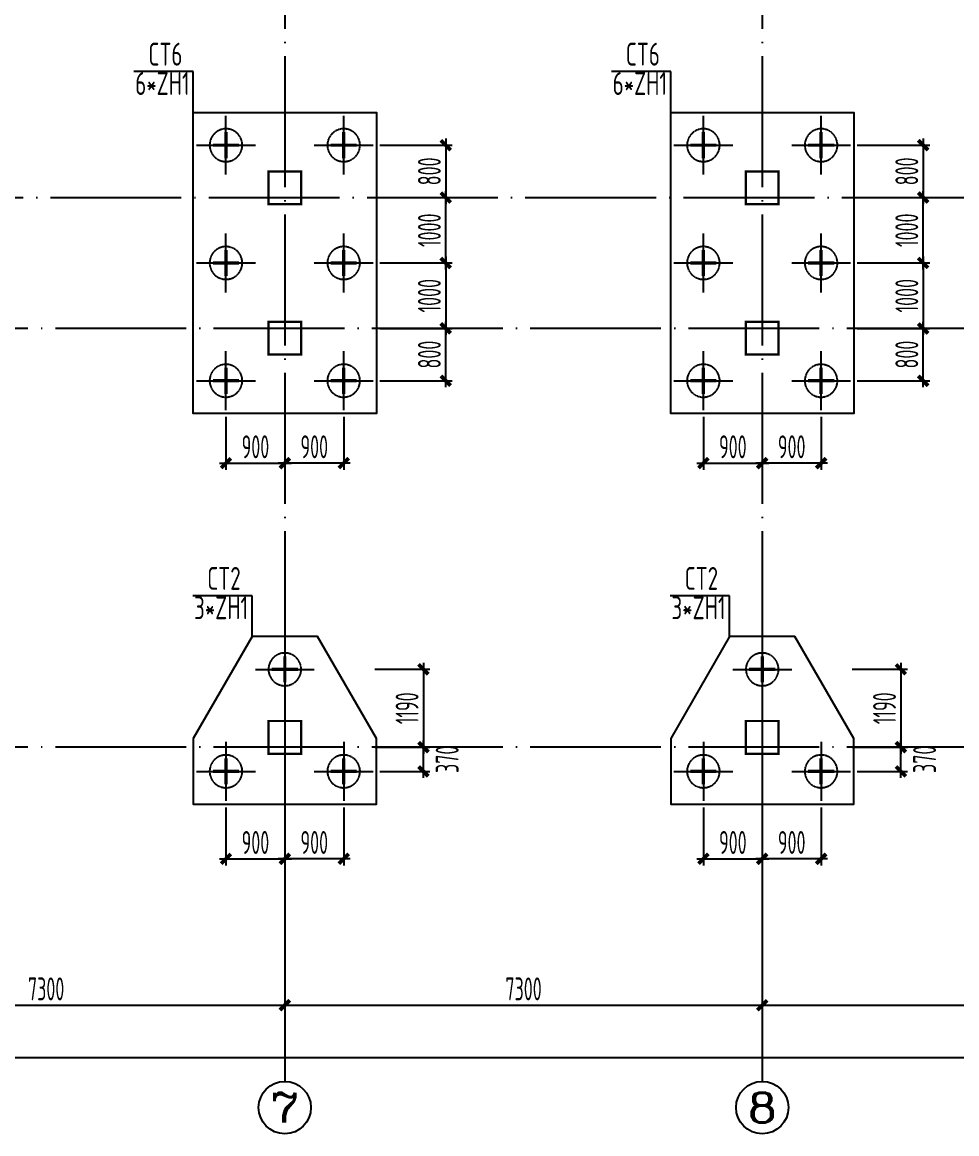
# Model space of a CAD drawing. Extents: x -472319 to -112444, y -516749 to -5704.
# Drawn here: x -377968 to -363678, y -167784 to -150797 of the extents above; entities that cross this region are included whole.
import ezdxf
from ezdxf.enums import TextEntityAlignment as Align

# ---------------------------------------------------------------- set-up
doc = ezdxf.new("R2010")
doc.units = 0
doc.header["$LTSCALE"] = 100
doc.header["$MEASUREMENT"] = 0
for name, pattern in [('CENTER', [2, 1.25, -0.25, 0.25, -0.25]), ('DASHED', [0.75, 0.5, -0.25]), ('DOTE', [2.42, 2, -0.2, 0.02, -0.2])]:
    doc.linetypes.add(name, pattern=pattern)
for name, color, linetype in [('AXIS', 3, 'Continuous'), ('AXIS_TEXT', 7, 'Continuous'), ('CT', 255, 'Continuous'), ('DOTE', 1, 'CENTER'), ('PILE_DASH', 9, 'DASHED'), ('填充', 8, 'Continuous'), ('柱', 2, 'Continuous'), ('桩线', 3, 'Continuous'), ('洞口边线', 7, 'Continuous')]:
    doc.layers.add(name, color=color, linetype=linetype)
doc.styles.add('_TCH_AXIS', font='COMPLEX', dxfattribs={"bigfont": 'GBCBIG'})
doc.styles.add('COMPLEX', font='COMPLEX')
doc.styles.add('HZ', font='tssdeng.shx', dxfattribs={"width": 0.6, "height": 350, "bigfont": 'a.shx'})
doc.styles.add('TSSD_Dimension', font='Tssdeng.shx', dxfattribs={"width": 0.7, "bigfont": 'hztxt.shx'})
doc.dimstyles.new('DIMN', dxfattribs={"dimtxt": 350, "dimasz": 150, "dimexe": 100, "dimexo": 100, "dimgap": 75, "dimtad": 1, "dimdec": 0, "dimzin": 0, "dimdsep": 46, "dimtxsty": 'HZ', "dimblk": 'ARCHTICK', "dimcen": 0.09, "dimdle": 100, "dimclrd": 3, "dimclre": 3, "dimclrt": 7, "dimazin": 2, "dimtfac": 1, "dimtdec": 0, "dimtmove": 2, "dimatfit": 3, "dimldrblk": 'ARCHTICK', "dimfxl": 1, "dimtolj": 1, "dimtzin": 0, "dimarcsym": 0})

# ---------------------------------------------------------------- blocks, each defined once
blk = doc.blocks.new('_ArchTick')
at = {"color": 0, "linetype": 'ByBlock', "const_width": 0.4}
blk.add_lwpolyline([(-0.5, -0.5), (0.5, 0.5)], dxfattribs=at)
blk = doc.blocks.new('*D168')
at = {"layer": 'AXIS', "color": 3, "lineweight": -2, "transparency": 16777216}
for p, q in [((-381252, -163420), (-381252, -165920)), ((-373952, -163420), (-373952, -165920)), ((-381352, -165820), (-373852, -165820))]:
    blk.add_line(p, q, dxfattribs=at)
at = {"layer": 'Defpoints', "color": 0, "transparency": 16777216}
for p in [(-381252, -163320), (-373952, -163320), (-373952, -165820)]:
    blk.add_point(p, dxfattribs=at)
at = {"layer": 'AXIS', "color": 3, "lineweight": -2, "transparency": 16777216, "xscale": 150, "yscale": 150, "zscale": 150, "rotation": 180}
blk.add_blockref('_ArchTick', (-381252, -165820), dxfattribs=at)
at = {"layer": 'AXIS', "color": 3, "lineweight": -2, "transparency": 16777216, "xscale": 150, "yscale": 150, "zscale": 150}
blk.add_blockref('_ArchTick', (-373952, -165820), dxfattribs=at)
at = {"layer": 'AXIS', "color": 7, "transparency": 16777216, "insert": (-377602, -165570), "char_height": 350, "attachment_point": 5, "style": 'HZ'}
blk.add_mtext('\\A1;7300', dxfattribs=at)
blk = doc.blocks.new('*D169')
at = {"layer": 'AXIS', "color": 3, "lineweight": -2, "transparency": 16777216}
for p, q in [((-373952, -163420), (-373952, -165920)), ((-366652, -163420), (-366652, -165920)), ((-374052, -165820), (-366552, -165820))]:
    blk.add_line(p, q, dxfattribs=at)
at = {"layer": 'Defpoints', "color": 0, "transparency": 16777216}
for p in [(-373952, -163320), (-366652, -163320), (-366652, -165820)]:
    blk.add_point(p, dxfattribs=at)
at = {"layer": 'AXIS', "color": 3, "lineweight": -2, "transparency": 16777216, "xscale": 150, "yscale": 150, "zscale": 150, "rotation": 180}
blk.add_blockref('_ArchTick', (-373952, -165820), dxfattribs=at)
at = {"layer": 'AXIS', "color": 3, "lineweight": -2, "transparency": 16777216, "xscale": 150, "yscale": 150, "zscale": 150}
blk.add_blockref('_ArchTick', (-366652, -165820), dxfattribs=at)
at = {"layer": 'AXIS', "color": 7, "transparency": 16777216, "insert": (-370302, -165570), "char_height": 350, "attachment_point": 5, "style": 'HZ'}
blk.add_mtext('\\A1;7300', dxfattribs=at)
blk = doc.blocks.new('*D170')
at = {"layer": 'AXIS', "color": 3, "lineweight": -2, "transparency": 16777216}
for p, q in [((-366652, -163420), (-366652, -165920)), ((-359352, -163420), (-359352, -165920)), ((-366752, -165820), (-359252, -165820))]:
    blk.add_line(p, q, dxfattribs=at)
at = {"layer": 'Defpoints', "color": 0, "transparency": 16777216}
for p in [(-366652, -163320), (-359352, -163320), (-359352, -165820)]:
    blk.add_point(p, dxfattribs=at)
at = {"layer": 'AXIS', "color": 3, "lineweight": -2, "transparency": 16777216, "xscale": 150, "yscale": 150, "zscale": 150, "rotation": 180}
blk.add_blockref('_ArchTick', (-366652, -165820), dxfattribs=at)
at = {"layer": 'AXIS', "color": 3, "lineweight": -2, "transparency": 16777216, "xscale": 150, "yscale": 150, "zscale": 150}
blk.add_blockref('_ArchTick', (-359352, -165820), dxfattribs=at)
at = {"layer": 'AXIS', "color": 7, "transparency": 16777216, "insert": (-363002, -165570), "char_height": 350, "attachment_point": 5, "style": 'HZ'}
blk.add_mtext('\\A1;7300', dxfattribs=at)
blk = doc.blocks.new('*D172')
at = {"layer": 'AXIS', "color": 3, "lineweight": -2, "transparency": 16777216}
for p, q in [((-416152, -163420), (-416152, -166720)), ((-356352, -163420), (-356352, -166720)), ((-416252, -166620), (-356252, -166620))]:
    blk.add_line(p, q, dxfattribs=at)
at = {"layer": 'Defpoints', "color": 0, "transparency": 16777216}
for p in [(-416152, -163320), (-356352, -163320), (-356352, -166620)]:
    blk.add_point(p, dxfattribs=at)
at = {"layer": 'AXIS', "color": 3, "lineweight": -2, "transparency": 16777216, "xscale": 150, "yscale": 150, "zscale": 150, "rotation": 180}
blk.add_blockref('_ArchTick', (-416152, -166620), dxfattribs=at)
at = {"layer": 'AXIS', "color": 3, "lineweight": -2, "transparency": 16777216, "xscale": 150, "yscale": 150, "zscale": 150}
blk.add_blockref('_ArchTick', (-356352, -166620), dxfattribs=at)
at = {"layer": 'AXIS', "color": 7, "transparency": 16777216, "insert": (-386252, -166370), "char_height": 350, "attachment_point": 5, "style": 'HZ'}
blk.add_mtext('\\A1;59800', dxfattribs=at)
blk = doc.blocks.new('_AXISO')
blk.add_circle((0, 0), 0.5)
at = {"layer": 'AXIS_TEXT', "style": 'COMPLEX', "width": 1.041667}
blk.add_attdef('A', text='', height=0.56, dxfattribs=at).set_placement((-0.25, -0.28), (0.25, -0.28), align=Align.FIT)
blk = doc.blocks.new('A$C75B14074')
at = {"layer": 'CT'}
blk.add_lwpolyline([(1900, 2559), (900, 2559), (0, 1000), (0, 0), (2800, 0), (2800, 1000), (1900, 2559)], dxfattribs=at)
at = {"layer": 'Defpoints', "ltscale": 0.5}
blk.add_point((1400, 1020), dxfattribs=at)
at = {"layer": 'PILE_DASH', "ltscale": 0.2}
for points in [[(1400, 2309, 1), (1400, 1809, 1)], [(500, 750, 1), (500, 250, 1)], [(2300, 750, 1), (2300, 250, 1)]]:
    blk.add_lwpolyline(points, format="xyb", close=True, dxfattribs=at)
at = {"layer": '桩线', "ltscale": 10}
for p, q in [((1400, 2509), (1400, 1609)), ((950, 2059), (1850, 2059)), ((500, 950), (500, 50)), ((2300, 950), (2300, 50)), ((50, 500), (950, 500)), ((1850, 500), (2750, 500))]:
    blk.add_line(p, q, dxfattribs=at)
at = {"layer": '桩线', "const_width": 50}
for points in [[(1400, 1859), (1400, 2259)], [(1600, 2059), (1200, 2059)], [(500, 300), (500, 700)], [(2300, 300), (2300, 700)], [(700, 500), (300, 500)], [(2500, 500), (2100, 500)]]:
    blk.add_lwpolyline(points, dxfattribs=at)
blk = doc.blocks.new('*D103')
at = {"layer": 'Defpoints', "color": 0, "transparency": 16777216}
for p in [(-372602, -161876), (-371833, -161876), (-372602, -162246)]:
    blk.add_point(p, dxfattribs=at)
at = {"layer": '填充', "color": 3, "lineweight": -2, "transparency": 16777216}
for p, q in [((-372502, -161876), (-371733, -161876)), ((-371833, -162346), (-371833, -161776)), ((-372502, -162246), (-371733, -162246))]:
    blk.add_line(p, q, dxfattribs=at)
at = {"layer": '填充', "color": 3, "lineweight": -2, "transparency": 16777216, "xscale": 150, "yscale": 150, "zscale": 150}
for p, rotation in [((-371833, -161876), 90), ((-371833, -162246), 270)]:
    blk.add_blockref('_ArchTick', p, dxfattribs=dict(at, rotation=rotation))
at = {"layer": '填充', "color": 7, "transparency": 16777216, "insert": (-371470, -162061), "char_height": 350, "attachment_point": 5, "rotation": 90, "style": 'HZ'}
blk.add_mtext('\\A1;370', dxfattribs=at)
blk = doc.blocks.new('*D104')
at = {"layer": 'Defpoints', "color": 0, "transparency": 16777216}
for p in [(-372678, -160686), (-372678, -161876), (-371833, -161876)]:
    blk.add_point(p, dxfattribs=at)
at = {"layer": '填充', "color": 3, "lineweight": -2, "transparency": 16777216}
for p, q in [((-372578, -160686), (-371733, -160686)), ((-371833, -160586), (-371833, -161976)), ((-372578, -161876), (-371733, -161876))]:
    blk.add_line(p, q, dxfattribs=at)
at = {"layer": '填充', "color": 3, "lineweight": -2, "transparency": 16777216, "xscale": 150, "yscale": 150, "zscale": 150}
for p, rotation in [((-371833, -160686), 90), ((-371833, -161876), 270)]:
    blk.add_blockref('_ArchTick', p, dxfattribs=dict(at, rotation=rotation))
at = {"layer": '填充', "color": 7, "transparency": 16777216, "insert": (-372083, -161281), "char_height": 350, "attachment_point": 5, "rotation": 90, "style": 'HZ'}
blk.add_mtext('\\A1;1190', dxfattribs=at)
blk = doc.blocks.new('*D105')
at = {"layer": 'Defpoints', "color": 0, "transparency": 16777216}
for p in [(-373952, -162696), (-373052, -162696), (-373952, -163582)]:
    blk.add_point(p, dxfattribs=at)
at = {"layer": '填充', "color": 3, "lineweight": -2, "transparency": 16777216}
for p, q in [((-373952, -162796), (-373952, -163682)), ((-373052, -162796), (-373052, -163682)), ((-372952, -163582), (-374052, -163582))]:
    blk.add_line(p, q, dxfattribs=at)
at = {"layer": '填充', "color": 3, "lineweight": -2, "transparency": 16777216, "xscale": 150, "yscale": 150, "zscale": 150, "rotation": 180}
blk.add_blockref('_ArchTick', (-373952, -163582), dxfattribs=at)
at = {"layer": '填充', "color": 3, "lineweight": -2, "transparency": 16777216, "xscale": 150, "yscale": 150, "zscale": 150}
blk.add_blockref('_ArchTick', (-373052, -163582), dxfattribs=at)
at = {"layer": '填充', "color": 7, "transparency": 16777216, "insert": (-373502, -163332), "char_height": 350, "attachment_point": 5, "style": 'HZ'}
blk.add_mtext('\\A1;900', dxfattribs=at)
blk = doc.blocks.new('*D106')
at = {"layer": 'Defpoints', "color": 0, "transparency": 16777216}
for p in [(-374852, -162696), (-373952, -162696), (-373952, -163582)]:
    blk.add_point(p, dxfattribs=at)
at = {"layer": '填充', "color": 3, "lineweight": -2, "transparency": 16777216}
for p, q in [((-374852, -162796), (-374852, -163682)), ((-373952, -162796), (-373952, -163682)), ((-374952, -163582), (-373852, -163582))]:
    blk.add_line(p, q, dxfattribs=at)
at = {"layer": '填充', "color": 3, "lineweight": -2, "transparency": 16777216, "xscale": 150, "yscale": 150, "zscale": 150, "rotation": 180}
blk.add_blockref('_ArchTick', (-374852, -163582), dxfattribs=at)
at = {"layer": '填充', "color": 3, "lineweight": -2, "transparency": 16777216, "xscale": 150, "yscale": 150, "zscale": 150}
blk.add_blockref('_ArchTick', (-373952, -163582), dxfattribs=at)
at = {"layer": '填充', "color": 7, "transparency": 16777216, "insert": (-374402, -163332), "char_height": 350, "attachment_point": 5, "style": 'HZ'}
blk.add_mtext('\\A1;900', dxfattribs=at)
blk = doc.blocks.new('*D107')
at = {"layer": 'Defpoints', "color": 0, "transparency": 16777216}
for p in [(-365302, -161876), (-364533, -161876), (-365302, -162246)]:
    blk.add_point(p, dxfattribs=at)
at = {"layer": '填充', "color": 3, "lineweight": -2, "transparency": 16777216}
for p, q in [((-365202, -161876), (-364433, -161876)), ((-364533, -162346), (-364533, -161776)), ((-365202, -162246), (-364433, -162246))]:
    blk.add_line(p, q, dxfattribs=at)
at = {"layer": '填充', "color": 3, "lineweight": -2, "transparency": 16777216, "xscale": 150, "yscale": 150, "zscale": 150}
for p, rotation in [((-364533, -161876), 90), ((-364533, -162246), 270)]:
    blk.add_blockref('_ArchTick', p, dxfattribs=dict(at, rotation=rotation))
at = {"layer": '填充', "color": 7, "transparency": 16777216, "insert": (-364170, -162061), "char_height": 350, "attachment_point": 5, "rotation": 90, "style": 'HZ'}
blk.add_mtext('\\A1;370', dxfattribs=at)
blk = doc.blocks.new('*D108')
at = {"layer": 'Defpoints', "color": 0, "transparency": 16777216}
for p in [(-365378, -160686), (-365378, -161876), (-364533, -161876)]:
    blk.add_point(p, dxfattribs=at)
at = {"layer": '填充', "color": 3, "lineweight": -2, "transparency": 16777216}
for p, q in [((-365278, -160686), (-364433, -160686)), ((-364533, -160586), (-364533, -161976)), ((-365278, -161876), (-364433, -161876))]:
    blk.add_line(p, q, dxfattribs=at)
at = {"layer": '填充', "color": 3, "lineweight": -2, "transparency": 16777216, "xscale": 150, "yscale": 150, "zscale": 150}
for p, rotation in [((-364533, -160686), 90), ((-364533, -161876), 270)]:
    blk.add_blockref('_ArchTick', p, dxfattribs=dict(at, rotation=rotation))
at = {"layer": '填充', "color": 7, "transparency": 16777216, "insert": (-364783, -161281), "char_height": 350, "attachment_point": 5, "rotation": 90, "style": 'HZ'}
blk.add_mtext('\\A1;1190', dxfattribs=at)
blk = doc.blocks.new('*D109')
at = {"layer": 'Defpoints', "color": 0, "transparency": 16777216}
for p in [(-366652, -162696), (-365752, -162696), (-366652, -163582)]:
    blk.add_point(p, dxfattribs=at)
at = {"layer": '填充', "color": 3, "lineweight": -2, "transparency": 16777216}
for p, q in [((-366652, -162796), (-366652, -163682)), ((-365752, -162796), (-365752, -163682)), ((-365652, -163582), (-366752, -163582))]:
    blk.add_line(p, q, dxfattribs=at)
at = {"layer": '填充', "color": 3, "lineweight": -2, "transparency": 16777216, "xscale": 150, "yscale": 150, "zscale": 150, "rotation": 180}
blk.add_blockref('_ArchTick', (-366652, -163582), dxfattribs=at)
at = {"layer": '填充', "color": 3, "lineweight": -2, "transparency": 16777216, "xscale": 150, "yscale": 150, "zscale": 150}
blk.add_blockref('_ArchTick', (-365752, -163582), dxfattribs=at)
at = {"layer": '填充', "color": 7, "transparency": 16777216, "insert": (-366202, -163332), "char_height": 350, "attachment_point": 5, "style": 'HZ'}
blk.add_mtext('\\A1;900', dxfattribs=at)
blk = doc.blocks.new('*D110')
at = {"layer": 'Defpoints', "color": 0, "transparency": 16777216}
for p in [(-367552, -162696), (-366652, -162696), (-366652, -163582)]:
    blk.add_point(p, dxfattribs=at)
at = {"layer": '填充', "color": 3, "lineweight": -2, "transparency": 16777216}
for p, q in [((-367552, -162796), (-367552, -163682)), ((-366652, -162796), (-366652, -163682)), ((-367652, -163582), (-366552, -163582))]:
    blk.add_line(p, q, dxfattribs=at)
at = {"layer": '填充', "color": 3, "lineweight": -2, "transparency": 16777216, "xscale": 150, "yscale": 150, "zscale": 150, "rotation": 180}
blk.add_blockref('_ArchTick', (-367552, -163582), dxfattribs=at)
at = {"layer": '填充', "color": 3, "lineweight": -2, "transparency": 16777216, "xscale": 150, "yscale": 150, "zscale": 150}
blk.add_blockref('_ArchTick', (-366652, -163582), dxfattribs=at)
at = {"layer": '填充', "color": 7, "transparency": 16777216, "insert": (-367102, -163332), "char_height": 350, "attachment_point": 5, "style": 'HZ'}
blk.add_mtext('\\A1;900', dxfattribs=at)
blk = doc.blocks.new('A$C28571D46')
at = {"layer": 'CT'}
blk.add_lwpolyline([(2800, 0), (0, 0), (0, 0), (0, 4600), (2800, 4600), (2800, 0), (2800, 0)], dxfattribs=at)
at = {"layer": 'Defpoints', "ltscale": 0.5}
blk.add_point((1400, 2300), dxfattribs=at)
at = {"layer": 'PILE_DASH', "ltscale": 0.2}
for points in [[(500, 3850, -1), (500, 4350, -1)], [(2300, 3850, -1), (2300, 4350, -1)], [(500, 2050, -1), (500, 2550, -1)], [(2300, 2050, -1), (2300, 2550, -1)], [(500, 250, -1), (500, 750, -1)], [(2300, 250, -1), (2300, 750, -1)]]:
    blk.add_lwpolyline(points, format="xyb", close=True, dxfattribs=at)
at = {"layer": '桩线', "ltscale": 10}
for p, q in [((500, 3650), (500, 4550)), ((2300, 3650), (2300, 4550)), ((50, 4100), (950, 4100)), ((1850, 4100), (2750, 4100)), ((500, 1850), (500, 2750)), ((2300, 1850), (2300, 2750)), ((50, 2300), (950, 2300)), ((1850, 2300), (2750, 2300)), ((500, 50), (500, 950)), ((2300, 50), (2300, 950)), ((50, 500), (950, 500)), ((1850, 500), (2750, 500))]:
    blk.add_line(p, q, dxfattribs=at)
at = {"layer": '桩线', "const_width": 50}
for points in [[(500, 4300), (500, 3900)], [(2300, 4300), (2300, 3900)], [(700, 4100), (300, 4100)], [(2500, 4100), (2100, 4100)], [(500, 2500), (500, 2100)], [(2300, 2500), (2300, 2100)], [(700, 2300), (300, 2300)], [(2500, 2300), (2100, 2300)], [(500, 700), (500, 300)], [(2300, 700), (2300, 300)], [(700, 500), (300, 500)], [(2500, 500), (2100, 500)]]:
    blk.add_lwpolyline(points, dxfattribs=at)
blk = doc.blocks.new('*D24')
at = {"layer": 'Defpoints', "color": 0, "transparency": 16777216}
for p in [(-372602, -155476), (-371492, -155476), (-372602, -156276)]:
    blk.add_point(p, dxfattribs=at)
at = {"layer": '填充', "color": 3, "lineweight": -2, "transparency": 16777216}
for p, q in [((-371492, -156376), (-371492, -155376)), ((-372502, -155476), (-371392, -155476)), ((-372502, -156276), (-371392, -156276))]:
    blk.add_line(p, q, dxfattribs=at)
at = {"layer": '填充', "color": 3, "lineweight": -2, "transparency": 16777216, "xscale": 150, "yscale": 150, "zscale": 150}
for p, rotation in [((-371492, -155476), 90), ((-371492, -156276), 270)]:
    blk.add_blockref('_ArchTick', p, dxfattribs=dict(at, rotation=rotation))
at = {"layer": '填充', "color": 7, "transparency": 16777216, "insert": (-371742, -155876), "char_height": 350, "attachment_point": 5, "rotation": 90, "style": 'HZ'}
blk.add_mtext('\\A1;800', dxfattribs=at)
blk = doc.blocks.new('*D25')
at = {"layer": 'Defpoints', "color": 0, "transparency": 16777216}
for p in [(-372602, -154476), (-372602, -155476), (-371492, -155476)]:
    blk.add_point(p, dxfattribs=at)
at = {"layer": '填充', "color": 3, "lineweight": -2, "transparency": 16777216}
for p, q in [((-371492, -154376), (-371492, -155576)), ((-372502, -154476), (-371392, -154476)), ((-372502, -155476), (-371392, -155476))]:
    blk.add_line(p, q, dxfattribs=at)
at = {"layer": '填充', "color": 3, "lineweight": -2, "transparency": 16777216, "xscale": 150, "yscale": 150, "zscale": 150}
for p, rotation in [((-371492, -154476), 90), ((-371492, -155476), 270)]:
    blk.add_blockref('_ArchTick', p, dxfattribs=dict(at, rotation=rotation))
at = {"layer": '填充', "color": 7, "transparency": 16777216, "insert": (-371742, -154976), "char_height": 350, "attachment_point": 5, "rotation": 90, "style": 'HZ'}
blk.add_mtext('\\A1;1000', dxfattribs=at)
blk = doc.blocks.new('*D26')
at = {"layer": 'Defpoints', "color": 0, "transparency": 16777216}
for p in [(-372602, -153476), (-371492, -153476), (-372602, -154476)]:
    blk.add_point(p, dxfattribs=at)
at = {"layer": '填充', "color": 3, "lineweight": -2, "transparency": 16777216}
for p, q in [((-371492, -154576), (-371492, -153376)), ((-372502, -153476), (-371392, -153476)), ((-372502, -154476), (-371392, -154476))]:
    blk.add_line(p, q, dxfattribs=at)
at = {"layer": '填充', "color": 3, "lineweight": -2, "transparency": 16777216, "xscale": 150, "yscale": 150, "zscale": 150}
for p, rotation in [((-371492, -153476), 90), ((-371492, -154476), 270)]:
    blk.add_blockref('_ArchTick', p, dxfattribs=dict(at, rotation=rotation))
at = {"layer": '填充', "color": 7, "transparency": 16777216, "insert": (-371742, -153976), "char_height": 350, "attachment_point": 5, "rotation": 90, "style": 'HZ'}
blk.add_mtext('\\A1;1000', dxfattribs=at)
blk = doc.blocks.new('*D27')
at = {"layer": 'Defpoints', "color": 0, "transparency": 16777216}
for p in [(-372602, -152676), (-372602, -153476), (-371492, -153476)]:
    blk.add_point(p, dxfattribs=at)
at = {"layer": '填充', "color": 3, "lineweight": -2, "transparency": 16777216}
for p, q in [((-372502, -152676), (-371392, -152676)), ((-371492, -152576), (-371492, -153576)), ((-372502, -153476), (-371392, -153476))]:
    blk.add_line(p, q, dxfattribs=at)
at = {"layer": '填充', "color": 3, "lineweight": -2, "transparency": 16777216, "xscale": 150, "yscale": 150, "zscale": 150}
for p, rotation in [((-371492, -152676), 90), ((-371492, -153476), 270)]:
    blk.add_blockref('_ArchTick', p, dxfattribs=dict(at, rotation=rotation))
at = {"layer": '填充', "color": 7, "transparency": 16777216, "insert": (-371742, -153076), "char_height": 350, "attachment_point": 5, "rotation": 90, "style": 'HZ'}
blk.add_mtext('\\A1;800', dxfattribs=at)
blk = doc.blocks.new('*D28')
at = {"layer": 'Defpoints', "color": 0, "transparency": 16777216}
for p in [(-373952, -156726), (-373052, -156726), (-373952, -157535)]:
    blk.add_point(p, dxfattribs=at)
at = {"layer": '填充', "color": 3, "lineweight": -2, "transparency": 16777216}
for p, q in [((-373952, -156826), (-373952, -157635)), ((-373052, -156826), (-373052, -157635)), ((-372952, -157535), (-374052, -157535))]:
    blk.add_line(p, q, dxfattribs=at)
at = {"layer": '填充', "color": 3, "lineweight": -2, "transparency": 16777216, "xscale": 150, "yscale": 150, "zscale": 150, "rotation": 180}
blk.add_blockref('_ArchTick', (-373952, -157535), dxfattribs=at)
at = {"layer": '填充', "color": 3, "lineweight": -2, "transparency": 16777216, "xscale": 150, "yscale": 150, "zscale": 150}
blk.add_blockref('_ArchTick', (-373052, -157535), dxfattribs=at)
at = {"layer": '填充', "color": 7, "transparency": 16777216, "insert": (-373502, -157285), "char_height": 350, "attachment_point": 5, "style": 'HZ'}
blk.add_mtext('\\A1;900', dxfattribs=at)
blk = doc.blocks.new('*D29')
at = {"layer": 'Defpoints', "color": 0, "transparency": 16777216}
for p in [(-374852, -156726), (-373952, -156726), (-373952, -157535)]:
    blk.add_point(p, dxfattribs=at)
at = {"layer": '填充', "color": 3, "lineweight": -2, "transparency": 16777216}
for p, q in [((-374852, -156826), (-374852, -157635)), ((-373952, -156826), (-373952, -157635)), ((-374952, -157535), (-373852, -157535))]:
    blk.add_line(p, q, dxfattribs=at)
at = {"layer": '填充', "color": 3, "lineweight": -2, "transparency": 16777216, "xscale": 150, "yscale": 150, "zscale": 150, "rotation": 180}
blk.add_blockref('_ArchTick', (-374852, -157535), dxfattribs=at)
at = {"layer": '填充', "color": 3, "lineweight": -2, "transparency": 16777216, "xscale": 150, "yscale": 150, "zscale": 150}
blk.add_blockref('_ArchTick', (-373952, -157535), dxfattribs=at)
at = {"layer": '填充', "color": 7, "transparency": 16777216, "insert": (-374402, -157285), "char_height": 350, "attachment_point": 5, "style": 'HZ'}
blk.add_mtext('\\A1;900', dxfattribs=at)
blk = doc.blocks.new('*D30')
at = {"layer": 'Defpoints', "color": 0, "transparency": 16777216}
for p in [(-365302, -155476), (-364192, -155476), (-365302, -156276)]:
    blk.add_point(p, dxfattribs=at)
at = {"layer": '填充', "color": 3, "lineweight": -2, "transparency": 16777216}
for p, q in [((-364192, -156376), (-364192, -155376)), ((-365202, -155476), (-364092, -155476)), ((-365202, -156276), (-364092, -156276))]:
    blk.add_line(p, q, dxfattribs=at)
at = {"layer": '填充', "color": 3, "lineweight": -2, "transparency": 16777216, "xscale": 150, "yscale": 150, "zscale": 150}
for p, rotation in [((-364192, -155476), 90), ((-364192, -156276), 270)]:
    blk.add_blockref('_ArchTick', p, dxfattribs=dict(at, rotation=rotation))
at = {"layer": '填充', "color": 7, "transparency": 16777216, "insert": (-364442, -155876), "char_height": 350, "attachment_point": 5, "rotation": 90, "style": 'HZ'}
blk.add_mtext('\\A1;800', dxfattribs=at)
blk = doc.blocks.new('*D31')
at = {"layer": 'Defpoints', "color": 0, "transparency": 16777216}
for p in [(-365302, -154476), (-365302, -155476), (-364192, -155476)]:
    blk.add_point(p, dxfattribs=at)
at = {"layer": '填充', "color": 3, "lineweight": -2, "transparency": 16777216}
for p, q in [((-364192, -154376), (-364192, -155576)), ((-365202, -154476), (-364092, -154476)), ((-365202, -155476), (-364092, -155476))]:
    blk.add_line(p, q, dxfattribs=at)
at = {"layer": '填充', "color": 3, "lineweight": -2, "transparency": 16777216, "xscale": 150, "yscale": 150, "zscale": 150}
for p, rotation in [((-364192, -154476), 90), ((-364192, -155476), 270)]:
    blk.add_blockref('_ArchTick', p, dxfattribs=dict(at, rotation=rotation))
at = {"layer": '填充', "color": 7, "transparency": 16777216, "insert": (-364442, -154976), "char_height": 350, "attachment_point": 5, "rotation": 90, "style": 'HZ'}
blk.add_mtext('\\A1;1000', dxfattribs=at)
blk = doc.blocks.new('*D32')
at = {"layer": 'Defpoints', "color": 0, "transparency": 16777216}
for p in [(-365302, -153476), (-364192, -153476), (-365302, -154476)]:
    blk.add_point(p, dxfattribs=at)
at = {"layer": '填充', "color": 3, "lineweight": -2, "transparency": 16777216}
for p, q in [((-364192, -154576), (-364192, -153376)), ((-365202, -153476), (-364092, -153476)), ((-365202, -154476), (-364092, -154476))]:
    blk.add_line(p, q, dxfattribs=at)
at = {"layer": '填充', "color": 3, "lineweight": -2, "transparency": 16777216, "xscale": 150, "yscale": 150, "zscale": 150}
for p, rotation in [((-364192, -153476), 90), ((-364192, -154476), 270)]:
    blk.add_blockref('_ArchTick', p, dxfattribs=dict(at, rotation=rotation))
at = {"layer": '填充', "color": 7, "transparency": 16777216, "insert": (-364442, -153976), "char_height": 350, "attachment_point": 5, "rotation": 90, "style": 'HZ'}
blk.add_mtext('\\A1;1000', dxfattribs=at)
blk = doc.blocks.new('*D33')
at = {"layer": 'Defpoints', "color": 0, "transparency": 16777216}
for p in [(-365302, -152676), (-365302, -153476), (-364192, -153476)]:
    blk.add_point(p, dxfattribs=at)
at = {"layer": '填充', "color": 3, "lineweight": -2, "transparency": 16777216}
for p, q in [((-365202, -152676), (-364092, -152676)), ((-364192, -152576), (-364192, -153576)), ((-365202, -153476), (-364092, -153476))]:
    blk.add_line(p, q, dxfattribs=at)
at = {"layer": '填充', "color": 3, "lineweight": -2, "transparency": 16777216, "xscale": 150, "yscale": 150, "zscale": 150}
for p, rotation in [((-364192, -152676), 90), ((-364192, -153476), 270)]:
    blk.add_blockref('_ArchTick', p, dxfattribs=dict(at, rotation=rotation))
at = {"layer": '填充', "color": 7, "transparency": 16777216, "insert": (-364442, -153076), "char_height": 350, "attachment_point": 5, "rotation": 90, "style": 'HZ'}
blk.add_mtext('\\A1;800', dxfattribs=at)
blk = doc.blocks.new('*D34')
at = {"layer": 'Defpoints', "color": 0, "transparency": 16777216}
for p in [(-366652, -156726), (-365752, -156726), (-366652, -157535)]:
    blk.add_point(p, dxfattribs=at)
at = {"layer": '填充', "color": 3, "lineweight": -2, "transparency": 16777216}
for p, q in [((-366652, -156826), (-366652, -157635)), ((-365752, -156826), (-365752, -157635)), ((-365652, -157535), (-366752, -157535))]:
    blk.add_line(p, q, dxfattribs=at)
at = {"layer": '填充', "color": 3, "lineweight": -2, "transparency": 16777216, "xscale": 150, "yscale": 150, "zscale": 150, "rotation": 180}
blk.add_blockref('_ArchTick', (-366652, -157535), dxfattribs=at)
at = {"layer": '填充', "color": 3, "lineweight": -2, "transparency": 16777216, "xscale": 150, "yscale": 150, "zscale": 150}
blk.add_blockref('_ArchTick', (-365752, -157535), dxfattribs=at)
at = {"layer": '填充', "color": 7, "transparency": 16777216, "insert": (-366202, -157285), "char_height": 350, "attachment_point": 5, "style": 'HZ'}
blk.add_mtext('\\A1;900', dxfattribs=at)
blk = doc.blocks.new('*D35')
at = {"layer": 'Defpoints', "color": 0, "transparency": 16777216}
for p in [(-367552, -156726), (-366652, -156726), (-366652, -157535)]:
    blk.add_point(p, dxfattribs=at)
at = {"layer": '填充', "color": 3, "lineweight": -2, "transparency": 16777216}
for p, q in [((-367552, -156826), (-367552, -157635)), ((-366652, -156826), (-366652, -157635)), ((-367652, -157535), (-366552, -157535))]:
    blk.add_line(p, q, dxfattribs=at)
at = {"layer": '填充', "color": 3, "lineweight": -2, "transparency": 16777216, "xscale": 150, "yscale": 150, "zscale": 150, "rotation": 180}
blk.add_blockref('_ArchTick', (-367552, -157535), dxfattribs=at)
at = {"layer": '填充', "color": 3, "lineweight": -2, "transparency": 16777216, "xscale": 150, "yscale": 150, "zscale": 150}
blk.add_blockref('_ArchTick', (-366652, -157535), dxfattribs=at)
at = {"layer": '填充', "color": 7, "transparency": 16777216, "insert": (-367102, -157285), "char_height": 350, "attachment_point": 5, "style": 'HZ'}
blk.add_mtext('\\A1;900', dxfattribs=at)

msp = doc.modelspace()

# ---------------------------------------------------------------- linework, layer by layer
at = {"layer": 'AXIS'}
for p, q in [((-373952.329, -163319.782), (-373952.329, -166984.078)), ((-366652.329, -163319.782), (-366652.329, -166984.078))]:
    msp.add_line(p, q, dxfattribs=at)
at = {"layer": 'DOTE', "linetype": 'DOTE', "ltscale": 10}
for p, q in [((-373952.329, -144056.242), (-373952.329, -163319.782)), ((-366652.329, -144056.242), (-366652.329, -163319.782)), ((-418675.647, -153475.89), (-353680.518, -153475.89)), ((-353680.518, -155475.89), (-418675.647, -155475.89)), ((-353680.518, -161875.89), (-418675.647, -161875.89))]:
    msp.add_line(p, q, dxfattribs=at)
at = {"layer": '柱', "const_width": 35}
for points in [[(-373702.329, -153075.89), (-374202.329, -153075.89), (-374202.329, -153575.89), (-373702.329, -153575.89)], [(-366402.329, -153075.89), (-366902.329, -153075.89), (-366902.329, -153575.89), (-366402.329, -153575.89)], [(-373702.329, -155875.89), (-374202.329, -155875.89), (-374202.329, -155375.89), (-373702.329, -155375.89)], [(-366402.329, -155875.89), (-366902.329, -155875.89), (-366902.329, -155375.89), (-366402.329, -155375.89)], [(-373702.329, -161975.89), (-374202.329, -161975.89), (-374202.329, -161475.89), (-373702.329, -161475.89)], [(-366402.329, -161975.89), (-366902.329, -161975.89), (-366902.329, -161475.89), (-366402.329, -161475.89)]]:
    msp.add_lwpolyline(points, close=True, dxfattribs=at)
at = {"layer": '洞口边线'}
for p, q in [((-375352.329, -151549.979), (-376259.784, -151549.979)), ((-375352.329, -152175.889), (-375352.329, -151549.979)), ((-368052.329, -151549.979), (-368959.784, -151549.979)), ((-368052.329, -152175.889), (-368052.329, -151549.979)), ((-374452.327, -159561.748), (-375359.783, -159561.748)), ((-374452.327, -160187.659), (-374452.327, -159561.748)), ((-367152.327, -159561.748), (-368059.783, -159561.748)), ((-367152.327, -160187.659), (-367152.327, -159561.748))]:
    msp.add_line(p, q, dxfattribs=at)

# ---------------------------------------------------------------- block references
at = {"layer": 'AXIS'}
ref = msp.add_blockref('_AXISO', (-373952.329, -167384.078), dxfattribs=dict(at, xscale=800, yscale=800, zscale=800))
ref.add_attrib('A', '7', dxfattribs={"layer": 'AXIS_TEXT', "height": 452.548, "style": '_TCH_AXIS', "width": 1.5}).set_placement((-374178.603, -167610.352), (-373726.054, -167610.352), align=Align.FIT)
ref = msp.add_blockref('_AXISO', (-366652.329, -167384.078), dxfattribs=dict(at, xscale=800, yscale=800, zscale=800))
ref.add_attrib('A', '8', dxfattribs={"layer": 'AXIS_TEXT', "height": 452.548, "style": '_TCH_AXIS', "width": 1.5}).set_placement((-366878.603, -167610.352), (-366426.054, -167610.352), align=Align.FIT)
at = {"layer": '填充'}
for name, p in [('A$C28571D46', (-375352.325, -156775.89)), ('A$C28571D46', (-368052.325, -156775.89)), ('A$C75B14074', (-375352.331, -162745.507)), ('A$C75B14074', (-368052.331, -162745.507))]:
    msp.add_blockref(name, p, dxfattribs=at)

# ---------------------------------------------------------------- texts
at = {"layer": '洞口边线', "style": 'TSSD_Dimension', "width": 0.7}
for s, p in [('CT6', (-376038.452, -151459.788)), ('CT6', (-368738.452, -151459.788)), ('6*ZH1', (-376240.266, -151908.32)), ('6*ZH1', (-368940.266, -151908.32)), ('CT2', (-375138.451, -159471.557)), ('CT2', (-367838.451, -159471.557)), ('3*ZH1', (-375340.265, -159920.09)), ('3*ZH1', (-368040.265, -159920.09))]:
    msp.add_text(s, height=350, dxfattribs=at).set_placement(p)

# ---------------------------------------------------------------- dimensions: what is measured, and where the dimension line sits
at = {"layer": 'AXIS'}
for p1, p2, distance, picture, middle in [((-416152.329, -163319.782), (-356352.329, -163319.782), -3300, '*D172', (-386252.329, -166369.782)), ((-381252.329, -163319.782), (-373952.329, -163319.782), -2500, '*D168', (-377602.329, -165569.782)), ((-373952.329, -163319.782), (-366652.329, -163319.782), -2500, '*D169', (-370302.329, -165569.782)), ((-366652.329, -163319.782), (-359352.329, -163319.782), -2500, '*D170', (-363002.329, -165569.782))]:
    dim = msp.add_aligned_dim(p1=p1, p2=p2, distance=distance, dimstyle='DIMN', dxfattribs=at)
    dim.commit()
    dim.dimension.update_dxf_attribs({"geometry": picture, "text_midpoint": middle})
at = {"layer": '填充'}
for base, p1, p2, picture, middle in [((-371491.614, -153475.89), (-372602.329, -152675.889), (-372602.329, -153475.89), '*D27', (-371741.614, -153075.89)), ((-364191.614, -153475.89), (-365302.329, -152675.889), (-365302.329, -153475.89), '*D33', (-364441.614, -153075.89)), ((-371491.614, -153475.89), (-372602.329, -154475.889), (-372602.329, -153475.89), '*D26', (-371741.614, -153975.89)), ((-364191.614, -153475.89), (-365302.329, -154475.889), (-365302.329, -153475.89), '*D32', (-364441.614, -153975.89)), ((-371491.614, -155475.89), (-372602.329, -154475.889), (-372602.329, -155475.89), '*D25', (-371741.614, -154975.89)), ((-364191.614, -155475.89), (-365302.329, -154475.889), (-365302.329, -155475.89), '*D31', (-364441.614, -154975.89)), ((-371491.614, -155475.89), (-372602.329, -156275.889), (-372602.329, -155475.89), '*D24', (-371741.614, -155875.89)), ((-364191.614, -155475.89), (-365302.329, -156275.889), (-365302.329, -155475.89), '*D30', (-364441.614, -155875.89)), ((-371833.114, -161875.89), (-372678.327, -160685.66), (-372678.327, -161875.89), '*D104', (-372083.114, -161280.775)), ((-364533.114, -161875.89), (-365378.327, -160685.66), (-365378.327, -161875.89), '*D108', (-364783.114, -161280.775))]:
    dim = msp.add_linear_dim(base=base, p1=p1, p2=p2, angle=90, dimstyle='DIMN', dxfattribs=at)
    dim.commit()
    dim.dimension.update_dxf_attribs({"geometry": picture, "text_midpoint": middle})
for base, p1, p2, picture, middle in [((-373952.329, -157534.742), (-374852.329, -156725.889), (-373952.329, -156725.889), '*D29', (-374402.329, -157284.742)), ((-373952.329, -157534.742), (-373052.329, -156725.889), (-373952.329, -156725.889), '*D28', (-373502.329, -157284.742)), ((-366652.329, -157534.742), (-367552.329, -156725.889), (-366652.329, -156725.889), '*D35', (-367102.329, -157284.742)), ((-366652.329, -157534.742), (-365752.329, -156725.889), (-366652.329, -156725.889), '*D34', (-366202.329, -157284.742)), ((-373952.329, -163581.742), (-374852.329, -162695.505), (-373952.329, -162695.505), '*D106', (-374402.329, -163331.742)), ((-373952.329, -163581.742), (-373052.329, -162695.505), (-373952.329, -162695.505), '*D105', (-373502.329, -163331.742)), ((-366652.329, -163581.742), (-367552.329, -162695.505), (-366652.329, -162695.505), '*D110', (-367102.329, -163331.742)), ((-366652.329, -163581.742), (-365752.329, -162695.505), (-366652.329, -162695.505), '*D109', (-366202.329, -163331.742))]:
    dim = msp.add_linear_dim(base=base, p1=p1, p2=p2, dimstyle='DIMN', dxfattribs=at)
    dim.commit()
    dim.dimension.update_dxf_attribs({"geometry": picture, "text_midpoint": middle})
for base, p1, p2, picture, middle in [((-371833.114, -161875.89), (-372602.329, -162245.505), (-372602.329, -161875.89), '*D103', (-371469.614, -162060.698)), ((-364533.114, -161875.89), (-365302.329, -162245.505), (-365302.329, -161875.89), '*D107', (-364169.614, -162060.698))]:
    dim = msp.add_linear_dim(base=base, p1=p1, p2=p2, angle=90, dimstyle='DIMN', dxfattribs=at)
    dim.commit()
    dim.dimension.update_dxf_attribs({"geometry": picture, "text_midpoint": middle, "dimtype": 160})

doc.saveas('drawing.dxf')
